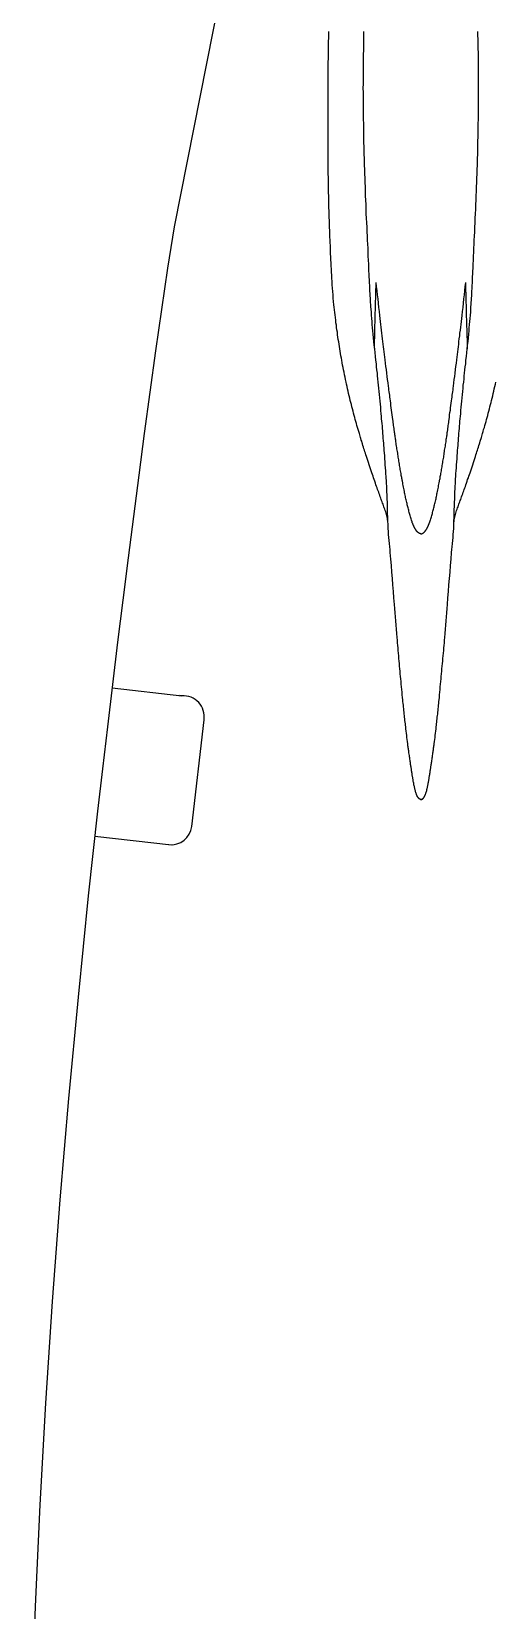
# Model space of a CAD drawing. Extents: x 73554 to 206494, y -55407 to 34157.
# Drawn here: x 171700 to 175028, y -10542 to 786 of the extents above; entities that cross this region are included whole.
import ezdxf

# ---------------------------------------------------------------- set-up
doc = ezdxf.new("R2010")
doc.units = 0
doc.header["$MEASUREMENT"] = 0
doc.linetypes.add('SOLID', pattern=[0])
doc.layers.add('LAYER_0$C$L0', color=7, linetype='SOLID')

msp = doc.modelspace()

# ---------------------------------------------------------------- linework, layer by layer
at = {"layer": 'LAYER_0$C$L0'}
for p, q in [((173401, 2807), (172722, -615)), ((172277, -3922), (172779, -3981)), ((172849, -4917), (172938, -4152)), ((172153, -4986), (172703, -5050))]:
    msp.add_line(p, q, dxfattribs=at)
for points in [[(174259, -2779), (174259, -2770), (174259, -2761), (174258, -2752), (174258, -2744), (174257, -2735), (174256, -2726), (174255, -2717), (174253, -2709), (174251, -2699), (174249, -2689), (174247, -2679), (174244, -2670), (174241, -2660), (174238, -2651), (174235, -2641), (174231, -2632), (174228, -2623), (174225, -2614), (174222, -2605), (174219, -2597), (174215, -2588), (174212, -2579), (174209, -2571), (174206, -2562), (174202, -2552), (174198, -2541), (174194, -2531), (174191, -2520), (174187, -2509), (174183, -2499), (174179, -2488), (174175, -2478), (174171, -2466), (174167, -2454), (174163, -2441), (174159, -2429), (174154, -2417), (174150, -2405), (174146, -2393), (174142, -2381), (174137, -2366), (174132, -2352), (174127, -2337), (174122, -2322), (174117, -2307), (174112, -2292), (174108, -2278), (174103, -2263), (174099, -2251), (174096, -2240), (174092, -2229), (174088, -2218), (174085, -2207), (174081, -2195), (174078, -2184), (174075, -2173), (174072, -2164), (174069, -2154), (174066, -2145), (174063, -2135), (174060, -2126), (174057, -2117), (174055, -2107), (174052, -2098), (174048, -2083), (174044, -2069), (174039, -2055), (174035, -2041), (174031, -2026), (174027, -2012), (174023, -1998), (174019, -1983), (174015, -1968), (174011, -1953), (174007, -1937), (174003, -1922), (173999, -1907), (173995, -1891), (173991, -1876), (173987, -1861), (173983, -1844), (173979, -1828), (173975, -1811), (173972, -1795), (173968, -1778), (173964, -1762), (173960, -1745), (173957, -1729), (173953, -1711), (173949, -1694), (173946, -1677), (173942, -1659), (173939, -1642), (173935, -1625), (173932, -1607), (173929, -1590), (173926, -1573), (173923, -1557), (173920, -1540), (173917, -1524), (173914, -1507), (173911, -1491), (173909, -1474), (173906, -1458), (173904, -1441), (173901, -1423), (173898, -1406), (173896, -1389), (173894, -1372), (173891, -1355), (173889, -1338), (173887, -1321), (173884, -1303), (173882, -1284), (173880, -1266), (173878, -1247), (173875, -1229), (173873, -1211), (173871, -1192), (173870, -1174), (173867, -1150), (173865, -1126), (173863, -1103), (173861, -1079), (173860, -1055), (173858, -1032), (173857, -1008), (173855, -984), (173854, -962), (173853, -940), (173852, -918), (173850, -896), (173849, -874), (173848, -852), (173847, -830), (173846, -808), (173845, -788), (173844, -768), (173844, -749), (173843, -729), (173842, -709), (173841, -689), (173840, -669), (173840, -649), (173838, -613), (173837, -578), (173836, -542), (173835, -507), (173834, -472), (173833, -436), (173832, -401), (173831, -365), (173831, -319), (173830, -272), (173829, -226), (173829, -180), (173828, -133), (173828, -87), (173828, -40), (173827, 6), (173827, 34), (173827, 62), (173827, 90), (173827, 119), (173827, 147), (173827, 175), (173827, 203), (173827, 231), (173827, 266), (173827, 300), (173828, 335), (173828, 369), (173828, 404), (173828, 439), (173828, 473), (173829, 508), (173829, 528), (173829, 548), (173829, 568), (173830, 589), (173830, 609), (173830, 629), (173830, 649), (173831, 669), (173831, 708), (173832, 747), (173833, 786)], [(174497, -4723), (174497, -4723), (174497, -4723), (174497, -4723), (174496, -4723), (174496, -4723), (174496, -4723), (174495, -4723), (174495, -4723), (174495, -4723), (174495, -4723), (174494, -4723), (174494, -4723), (174493, -4723), (174493, -4723), (174493, -4723), (174492, -4723), (174492, -4723), (174492, -4723), (174491, -4723), (174491, -4723), (174491, -4723), (174491, -4723), (174491, -4723), (174490, -4723), (174490, -4723), (174490, -4723), (174490, -4723), (174489, -4723), (174489, -4723), (174489, -4723), (174489, -4723), (174488, -4723), (174488, -4723), (174488, -4722), (174488, -4722), (174487, -4722), (174487, -4722), (174487, -4722), (174487, -4722), (174487, -4722), (174486, -4722), (174486, -4722), (174486, -4722), (174486, -4722), (174486, -4722), (174485, -4722), (174485, -4722), (174485, -4721), (174485, -4721), (174485, -4721), (174484, -4721), (174484, -4721), (174484, -4721), (174484, -4721), (174484, -4721), (174483, -4721), (174483, -4721), (174483, -4720), (174482, -4720), (174482, -4720), (174482, -4720), (174481, -4719), (174481, -4719), (174481, -4719), (174480, -4718), (174480, -4718), (174479, -4718), (174479, -4717), (174479, -4717), (174478, -4716), (174478, -4716), (174478, -4715), (174477, -4715), (174476, -4714), (174476, -4713), (174475, -4713), (174475, -4712), (174474, -4711), (174474, -4711), (174473, -4710), (174473, -4709), (174473, -4709), (174472, -4708), (174472, -4708), (174472, -4707), (174471, -4707), (174471, -4706), (174471, -4705), (174470, -4705), (174470, -4704), (174470, -4704), (174469, -4703), (174469, -4703), (174469, -4702), (174468, -4702), (174468, -4701), (174468, -4700), (174467, -4700), (174467, -4699), (174467, -4698), (174466, -4698), (174466, -4697), (174466, -4696), (174465, -4696), (174464, -4693), (174463, -4690), (174462, -4687), (174461, -4685), (174460, -4682), (174459, -4679), (174458, -4676), (174457, -4673), (174456, -4669), (174455, -4666), (174454, -4662), (174453, -4658), (174452, -4654), (174451, -4650), (174450, -4647), (174449, -4643), (174448, -4637), (174447, -4631), (174445, -4625), (174444, -4619), (174443, -4613), (174442, -4606), (174440, -4600), (174439, -4594), (174439, -4590), (174438, -4585), (174437, -4580), (174436, -4576), (174435, -4571), (174435, -4566), (174434, -4562), (174433, -4557), (174432, -4551), (174431, -4544), (174430, -4538), (174429, -4531), (174428, -4525), (174427, -4518), (174426, -4512), (174425, -4505), (174424, -4499), (174423, -4492), (174422, -4485), (174421, -4479), (174420, -4472), (174419, -4465), (174418, -4459), (174417, -4452), (174416, -4443), (174414, -4434), (174413, -4426), (174412, -4417), (174411, -4408), (174409, -4399), (174408, -4390), (174407, -4382), (174406, -4374), (174405, -4367), (174404, -4360), (174403, -4353), (174402, -4346), (174401, -4339), (174400, -4332), (174399, -4324), (174397, -4309), (174395, -4294), (174393, -4279), (174392, -4264), (174390, -4248), (174388, -4233), (174386, -4218), (174385, -4203), (174383, -4191), (174382, -4180), (174381, -4168), (174379, -4157), (174378, -4145), (174377, -4134), (174375, -4122), (174374, -4111), (174373, -4098), (174371, -4085), (174370, -4073), (174369, -4060), (174368, -4047), (174366, -4035), (174365, -4022), (174364, -4009), (174362, -3991), (174360, -3972), (174358, -3953), (174356, -3934), (174355, -3916), (174353, -3897), (174351, -3878), (174349, -3859), (174348, -3841), (174346, -3823), (174344, -3804), (174343, -3786), (174341, -3767), (174339, -3749), (174338, -3731), (174336, -3712), (174335, -3694), (174333, -3675), (174331, -3656), (174330, -3637), (174328, -3618), (174326, -3600), (174325, -3581), (174323, -3562), (174321, -3532), (174318, -3503), (174316, -3473), (174313, -3443), (174311, -3414), (174308, -3384), (174306, -3354), (174304, -3325), (174300, -3278), (174296, -3232), (174293, -3185), (174289, -3139), (174286, -3093), (174282, -3046), (174278, -3000), (174274, -2953), (174272, -2931), (174270, -2910), (174268, -2888), (174266, -2866), (174264, -2844), (174262, -2822), (174261, -2800), (174259, -2779), (174258, -2752), (174257, -2726), (174256, -2699), (174255, -2673), (174255, -2646), (174254, -2620), (174253, -2593), (174252, -2567), (174252, -2560), (174252, -2553), (174251, -2546), (174251, -2539), (174251, -2532), (174250, -2525), (174250, -2519), (174250, -2512), (174249, -2499), (174248, -2486), (174248, -2473), (174247, -2460), (174246, -2447), (174246, -2434), (174245, -2421), (174244, -2408), (174243, -2386), (174241, -2365), (174240, -2344), (174238, -2322), (174237, -2301), (174235, -2279), (174234, -2258), (174232, -2237), (174231, -2219), (174230, -2202), (174228, -2184), (174227, -2167), (174225, -2150), (174224, -2132), (174223, -2115), (174221, -2098), (174220, -2080), (174218, -2062), (174217, -2045), (174215, -2027), (174214, -2009), (174212, -1992), (174210, -1974), (174209, -1956), (174207, -1933), (174205, -1910), (174203, -1887), (174201, -1865), (174199, -1842), (174196, -1819), (174194, -1796), (174192, -1773), (174190, -1751), (174187, -1729), (174185, -1707), (174183, -1685), (174181, -1664), (174178, -1642), (174176, -1620), (174174, -1598), (174171, -1571), (174168, -1545), (174165, -1518), (174162, -1492), (174159, -1465), (174156, -1438), (174153, -1412), (174151, -1385), (174149, -1362), (174147, -1340), (174145, -1317), (174143, -1295), (174141, -1272), (174139, -1250), (174138, -1227), (174136, -1205), (174135, -1189), (174134, -1173), (174133, -1157), (174132, -1142), (174131, -1126), (174130, -1110), (174129, -1094), (174128, -1078), (174127, -1058), (174126, -1037), (174125, -1016), (174124, -995), (174123, -974), (174122, -953), (174121, -933), (174120, -912), (174119, -883), (174118, -855), (174116, -826), (174115, -797), (174114, -769), (174112, -740), (174111, -712), (174110, -683), (174108, -651), (174107, -618), (174105, -586), (174104, -553), (174102, -521), (174101, -488), (174100, -456), (174098, -423), (174097, -392), (174096, -360), (174095, -329), (174094, -298), (174093, -266), (174092, -235), (174091, -203), (174090, -172), (174088, -130), (174087, -89), (174086, -47), (174085, -6), (174084, 36), (174083, 77), (174083, 119), (174082, 161), (174082, 192), (174081, 223), (174081, 255), (174081, 286), (174081, 317), (174081, 349), (174080, 380), (174081, 411), (174081, 430), (174081, 448), (174081, 467), (174081, 485), (174081, 504), (174081, 522), (174081, 541), (174081, 559), (174082, 571), (174082, 583), (174082, 595), (174082, 607), (174082, 618), (174082, 630), (174083, 642), (174083, 654), (174083, 671), (174083, 687), (174084, 703), (174084, 720), (174084, 736), (174085, 753), (174085, 769), (174085, 786)], [(174491, -4723), (174491, -4723), (174491, -4723), (174491, -4723), (174492, -4723), (174492, -4723), (174492, -4723), (174493, -4723), (174493, -4723), (174493, -4723), (174493, -4723), (174494, -4723), (174494, -4723), (174495, -4723), (174495, -4723), (174496, -4723), (174496, -4723), (174496, -4723), (174496, -4723), (174497, -4723), (174497, -4723), (174497, -4723), (174497, -4723), (174498, -4723), (174498, -4723), (174498, -4723), (174498, -4723), (174499, -4723), (174499, -4723), (174499, -4723), (174499, -4723), (174499, -4723), (174500, -4723), (174500, -4723), (174500, -4722), (174500, -4722), (174501, -4722), (174501, -4722), (174501, -4722), (174501, -4722), (174502, -4722), (174502, -4722), (174502, -4722), (174502, -4722), (174502, -4722), (174503, -4722), (174503, -4722), (174503, -4722), (174503, -4721), (174503, -4721), (174504, -4721), (174504, -4721), (174504, -4721), (174504, -4721), (174504, -4721), (174505, -4721), (174505, -4721), (174505, -4721), (174505, -4720), (174506, -4720), (174506, -4720), (174506, -4720), (174507, -4719), (174507, -4719), (174507, -4719), (174508, -4718), (174508, -4718), (174509, -4718), (174509, -4717), (174509, -4717), (174510, -4716), (174510, -4716), (174511, -4715), (174511, -4715), (174512, -4714), (174512, -4713), (174513, -4713), (174513, -4712), (174514, -4711), (174514, -4711), (174515, -4710), (174515, -4709), (174515, -4709), (174516, -4708), (174516, -4708), (174516, -4707), (174517, -4707), (174517, -4706), (174517, -4705), (174518, -4705), (174518, -4704), (174518, -4704), (174519, -4703), (174519, -4703), (174519, -4702), (174520, -4702), (174520, -4701), (174520, -4700), (174521, -4700), (174521, -4699), (174521, -4698), (174522, -4698), (174522, -4697), (174522, -4696), (174523, -4696), (174524, -4693), (174525, -4690), (174526, -4687), (174527, -4685), (174528, -4682), (174529, -4679), (174530, -4676), (174531, -4673), (174532, -4669), (174534, -4666), (174535, -4662), (174535, -4658), (174536, -4654), (174537, -4650), (174538, -4647), (174539, -4643), (174540, -4637), (174542, -4631), (174543, -4625), (174544, -4619), (174545, -4613), (174546, -4606), (174548, -4600), (174549, -4594), (174550, -4590), (174550, -4585), (174551, -4580), (174552, -4576), (174553, -4571), (174554, -4566), (174554, -4562), (174555, -4557), (174556, -4551), (174557, -4544), (174558, -4538), (174559, -4531), (174560, -4525), (174561, -4518), (174562, -4512), (174563, -4505), (174564, -4499), (174565, -4492), (174566, -4485), (174567, -4479), (174568, -4472), (174569, -4465), (174570, -4459), (174571, -4452), (174572, -4443), (174574, -4434), (174575, -4426), (174576, -4417), (174577, -4408), (174579, -4399), (174580, -4390), (174581, -4382), (174582, -4374), (174583, -4367), (174584, -4360), (174585, -4353), (174586, -4346), (174587, -4339), (174588, -4332), (174589, -4324), (174591, -4309), (174593, -4294), (174595, -4279), (174596, -4264), (174598, -4248), (174600, -4233), (174602, -4218), (174604, -4203), (174605, -4191), (174606, -4180), (174608, -4168), (174609, -4157), (174610, -4145), (174611, -4134), (174613, -4122), (174614, -4111), (174615, -4098), (174617, -4085), (174618, -4073), (174619, -4060), (174621, -4047), (174622, -4035), (174623, -4022), (174624, -4009), (174626, -3991), (174628, -3972), (174630, -3953), (174632, -3934), (174633, -3916), (174635, -3897), (174637, -3878), (174639, -3859), (174640, -3841), (174642, -3823), (174644, -3804), (174645, -3786), (174647, -3767), (174649, -3749), (174650, -3731), (174652, -3712), (174654, -3694), (174655, -3675), (174657, -3656), (174658, -3637), (174660, -3618), (174662, -3600), (174663, -3581), (174665, -3562), (174667, -3532), (174670, -3503), (174672, -3473), (174675, -3443), (174677, -3414), (174680, -3384), (174682, -3354), (174684, -3325), (174688, -3278), (174692, -3232), (174695, -3185), (174699, -3139), (174703, -3093), (174706, -3046), (174710, -3000), (174714, -2953), (174716, -2931), (174718, -2910), (174720, -2888), (174722, -2866), (174724, -2844), (174726, -2822), (174727, -2800), (174729, -2779), (174730, -2752), (174731, -2726), (174732, -2699), (174733, -2673), (174733, -2646), (174734, -2620), (174735, -2593), (174736, -2567), (174736, -2560), (174736, -2553), (174737, -2546), (174737, -2539), (174737, -2532), (174738, -2525), (174738, -2519), (174738, -2512), (174739, -2499), (174740, -2486), (174740, -2473), (174741, -2460), (174742, -2447), (174743, -2434), (174743, -2421), (174744, -2408), (174745, -2386), (174747, -2365), (174748, -2344), (174750, -2322), (174751, -2301), (174753, -2279), (174754, -2258), (174756, -2237), (174757, -2219), (174758, -2202), (174760, -2184), (174761, -2167), (174763, -2150), (174764, -2132), (174765, -2115), (174767, -2098), (174768, -2080), (174770, -2062), (174771, -2045), (174773, -2027), (174774, -2009), (174776, -1992), (174778, -1974), (174779, -1956), (174781, -1933), (174783, -1910), (174785, -1887), (174787, -1865), (174790, -1842), (174792, -1819), (174794, -1796), (174796, -1773), (174798, -1751), (174801, -1729), (174803, -1707), (174805, -1685), (174807, -1664), (174810, -1642), (174812, -1620), (174815, -1598), (174817, -1571), (174820, -1545), (174823, -1518), (174826, -1492), (174829, -1465), (174832, -1438), (174835, -1412), (174837, -1385), (174839, -1362), (174841, -1340), (174843, -1317), (174845, -1295), (174847, -1272), (174849, -1250), (174851, -1227), (174852, -1205), (174853, -1189), (174854, -1173), (174855, -1157), (174856, -1142), (174857, -1126), (174858, -1110), (174859, -1094), (174860, -1078), (174861, -1058), (174862, -1037), (174863, -1016), (174864, -995), (174865, -974), (174866, -953), (174867, -933), (174868, -912), (174869, -883), (174870, -855), (174872, -826), (174873, -797), (174874, -769), (174876, -740), (174877, -712), (174878, -683), (174880, -651), (174881, -618), (174883, -586), (174884, -553), (174886, -521), (174887, -488), (174888, -456), (174890, -423), (174891, -392), (174892, -360), (174893, -329), (174894, -298), (174895, -266), (174897, -235), (174898, -203), (174899, -172), (174900, -130), (174901, -89), (174902, -47), (174903, -6), (174904, 36), (174905, 77), (174905, 119), (174906, 161), (174906, 192), (174907, 223), (174907, 255), (174907, 286), (174907, 317), (174908, 349), (174908, 380), (174908, 411), (174908, 430), (174907, 448), (174907, 467), (174907, 485), (174907, 504), (174907, 522), (174907, 541), (174907, 559), (174906, 571), (174906, 583), (174906, 595), (174906, 607), (174906, 618), (174906, 630), (174906, 642), (174905, 654), (174905, 671), (174905, 687), (174904, 703), (174904, 720), (174904, 736), (174903, 753), (174903, 769), (174903, 786)], [(172722, -615), (172676, -911), (172632, -1208), (172590, -1505), (172548, -1802), (172508, -2099), (172469, -2396), (172430, -2693), (172392, -2991), (172354, -3294), (172317, -3596), (172280, -3899), (172244, -4202), (172208, -4505), (172174, -4808), (172140, -5112), (172107, -5415), (172033, -6142), (171964, -6869), (171902, -7597), (171847, -8326), (171799, -9055), (171758, -9785), (171725, -10515), (171700, -11245)], [(174162, -1491), (174162, -1488), (174161, -1485), (174161, -1482), (174161, -1478), (174161, -1475), (174160, -1472), (174160, -1469), (174160, -1466), (174160, -1464), (174160, -1462), (174160, -1460), (174160, -1458), (174160, -1456), (174160, -1454), (174160, -1452), (174161, -1450), (174161, -1445), (174161, -1441), (174161, -1436), (174161, -1431), (174161, -1427), (174161, -1422), (174162, -1417), (174162, -1412), (174162, -1404), (174162, -1396), (174162, -1388), (174162, -1380), (174163, -1371), (174163, -1363), (174163, -1355), (174163, -1347), (174164, -1333), (174164, -1319), (174165, -1305), (174165, -1291), (174165, -1278), (174166, -1264), (174166, -1250), (174166, -1236), (174167, -1208), (174168, -1181), (174169, -1153), (174170, -1125), (174170, -1097), (174171, -1070), (174172, -1042), (174173, -1014)], [(174494, -2817), (174494, -2817), (174494, -2817), (174494, -2817), (174493, -2817), (174493, -2817), (174493, -2817), (174493, -2817), (174493, -2817), (174492, -2817), (174492, -2817), (174491, -2817), (174491, -2817), (174491, -2817), (174490, -2817), (174490, -2817), (174490, -2817), (174489, -2817), (174489, -2817), (174488, -2816), (174487, -2816), (174487, -2816), (174486, -2816), (174486, -2816), (174485, -2816), (174484, -2815), (174483, -2815), (174482, -2814), (174481, -2814), (174480, -2813), (174480, -2813), (174479, -2812), (174478, -2811), (174477, -2811), (174476, -2810), (174476, -2810), (174475, -2810), (174474, -2809), (174474, -2808), (174473, -2808), (174472, -2807), (174471, -2807), (174470, -2806), (174469, -2805), (174469, -2804), (174468, -2803), (174467, -2802), (174466, -2801), (174465, -2800), (174464, -2799), (174463, -2798), (174463, -2797), (174462, -2796), (174461, -2796), (174461, -2795), (174460, -2794), (174459, -2793), (174458, -2792), (174457, -2790), (174457, -2789), (174456, -2787), (174455, -2786), (174454, -2785), (174453, -2783), (174452, -2782), (174451, -2780), (174451, -2779), (174450, -2777), (174449, -2775), (174448, -2774), (174447, -2772), (174446, -2771), (174445, -2769), (174445, -2768), (174444, -2766), (174443, -2765), (174443, -2763), (174442, -2762), (174442, -2761), (174441, -2759), (174440, -2758), (174440, -2757), (174439, -2755), (174439, -2754), (174438, -2753), (174438, -2752), (174437, -2750), (174437, -2749), (174436, -2748), (174435, -2746), (174435, -2744), (174434, -2742), (174433, -2740), (174432, -2738), (174432, -2736), (174431, -2734), (174430, -2732), (174430, -2730), (174429, -2728), (174429, -2727), (174428, -2725), (174428, -2724), (174427, -2722), (174426, -2720), (174426, -2719), (174423, -2711), (174421, -2703), (174419, -2695), (174416, -2687), (174414, -2679), (174412, -2672), (174410, -2664), (174408, -2656), (174406, -2648), (174404, -2640), (174402, -2632), (174400, -2624), (174398, -2617), (174396, -2609), (174394, -2601), (174392, -2593), (174390, -2584), (174388, -2575), (174386, -2567), (174384, -2558), (174382, -2549), (174381, -2541), (174379, -2532), (174377, -2523), (174375, -2513), (174373, -2503), (174371, -2492), (174369, -2482), (174367, -2472), (174365, -2462), (174363, -2452), (174361, -2441), (174360, -2434), (174358, -2427), (174357, -2420), (174356, -2413), (174355, -2406), (174353, -2399), (174352, -2393), (174351, -2386), (174349, -2376), (174347, -2366), (174346, -2356), (174344, -2346), (174343, -2336), (174341, -2327), (174339, -2317), (174338, -2307), (174336, -2297), (174335, -2287), (174333, -2278), (174331, -2268), (174330, -2258), (174328, -2248), (174327, -2238), (174325, -2228), (174324, -2218), (174322, -2208), (174320, -2198), (174319, -2188), (174317, -2177), (174316, -2167), (174314, -2157), (174313, -2147), (174312, -2139), (174311, -2131), (174309, -2123), (174308, -2115), (174307, -2107), (174306, -2099), (174305, -2091), (174304, -2083), (174302, -2072), (174301, -2062), (174299, -2051), (174298, -2041), (174297, -2030), (174295, -2020), (174294, -2009), (174292, -1998), (174290, -1982), (174288, -1965), (174286, -1948), (174283, -1931), (174281, -1914), (174279, -1897), (174277, -1880), (174275, -1864), (174273, -1850), (174271, -1837), (174270, -1824), (174268, -1811), (174266, -1798), (174264, -1785), (174263, -1772), (174261, -1759), (174258, -1735), (174255, -1711), (174252, -1688), (174249, -1664), (174246, -1640), (174243, -1617), (174240, -1593), (174237, -1569), (174235, -1550), (174232, -1532), (174230, -1513), (174228, -1494), (174225, -1476), (174223, -1457), (174221, -1438), (174219, -1419), (174216, -1398), (174214, -1378), (174211, -1357), (174209, -1336), (174206, -1315), (174204, -1294), (174201, -1273), (174199, -1252), (174196, -1223), (174192, -1193), (174189, -1163), (174186, -1133), (174182, -1104), (174179, -1074), (174176, -1044), (174173, -1014)], [(174494, -2817), (174494, -2817), (174494, -2817), (174495, -2817), (174495, -2817), (174495, -2817), (174495, -2817), (174495, -2817), (174496, -2817), (174496, -2817), (174496, -2817), (174497, -2817), (174497, -2817), (174497, -2817), (174498, -2817), (174498, -2817), (174498, -2817), (174499, -2817), (174500, -2817), (174500, -2816), (174501, -2816), (174501, -2816), (174502, -2816), (174502, -2816), (174503, -2816), (174504, -2815), (174505, -2815), (174506, -2814), (174507, -2814), (174508, -2813), (174509, -2813), (174509, -2812), (174510, -2811), (174511, -2811), (174512, -2810), (174512, -2810), (174513, -2810), (174514, -2809), (174514, -2808), (174515, -2808), (174516, -2807), (174517, -2807), (174518, -2806), (174519, -2805), (174520, -2804), (174520, -2803), (174521, -2802), (174522, -2801), (174523, -2800), (174524, -2799), (174525, -2798), (174525, -2797), (174526, -2796), (174527, -2796), (174527, -2795), (174528, -2794), (174529, -2793), (174530, -2792), (174531, -2790), (174532, -2789), (174532, -2787), (174533, -2786), (174534, -2785), (174535, -2783), (174536, -2782), (174537, -2780), (174538, -2779), (174538, -2777), (174539, -2775), (174540, -2774), (174541, -2772), (174542, -2771), (174543, -2769), (174543, -2768), (174544, -2766), (174545, -2765), (174545, -2763), (174546, -2762), (174546, -2761), (174547, -2759), (174548, -2758), (174548, -2757), (174549, -2755), (174549, -2754), (174550, -2753), (174550, -2752), (174551, -2750), (174551, -2749), (174552, -2748), (174553, -2746), (174553, -2744), (174554, -2742), (174555, -2740), (174556, -2738), (174556, -2736), (174557, -2734), (174558, -2732), (174558, -2730), (174559, -2728), (174559, -2727), (174560, -2725), (174561, -2724), (174561, -2722), (174562, -2720), (174562, -2719), (174565, -2711), (174567, -2703), (174569, -2695), (174572, -2687), (174574, -2679), (174576, -2672), (174578, -2664), (174580, -2656), (174582, -2648), (174584, -2640), (174586, -2632), (174588, -2624), (174590, -2617), (174592, -2609), (174594, -2601), (174596, -2593), (174598, -2584), (174600, -2575), (174602, -2567), (174604, -2558), (174606, -2549), (174607, -2541), (174609, -2532), (174611, -2523), (174613, -2513), (174615, -2503), (174617, -2492), (174619, -2482), (174621, -2472), (174623, -2462), (174625, -2452), (174627, -2441), (174628, -2434), (174630, -2427), (174631, -2420), (174632, -2413), (174633, -2406), (174635, -2399), (174636, -2393), (174637, -2386), (174639, -2376), (174641, -2366), (174642, -2356), (174644, -2346), (174646, -2336), (174647, -2327), (174649, -2317), (174650, -2307), (174652, -2297), (174654, -2287), (174655, -2278), (174657, -2268), (174658, -2258), (174660, -2248), (174661, -2238), (174663, -2228), (174664, -2218), (174666, -2208), (174668, -2198), (174669, -2188), (174671, -2177), (174672, -2167), (174674, -2157), (174675, -2147), (174676, -2139), (174678, -2131), (174679, -2123), (174680, -2115), (174681, -2107), (174682, -2099), (174683, -2091), (174684, -2083), (174686, -2072), (174687, -2062), (174689, -2051), (174690, -2041), (174691, -2030), (174693, -2020), (174694, -2009), (174696, -1998), (174698, -1982), (174700, -1965), (174702, -1948), (174705, -1931), (174707, -1914), (174709, -1897), (174711, -1880), (174713, -1864), (174715, -1850), (174717, -1837), (174719, -1824), (174720, -1811), (174722, -1798), (174724, -1785), (174725, -1772), (174727, -1759), (174730, -1735), (174733, -1711), (174736, -1688), (174739, -1664), (174742, -1640), (174745, -1617), (174748, -1593), (174751, -1569), (174753, -1550), (174756, -1532), (174758, -1513), (174760, -1494), (174763, -1476), (174765, -1457), (174767, -1438), (174769, -1419), (174772, -1398), (174774, -1378), (174777, -1357), (174779, -1336), (174782, -1315), (174784, -1294), (174787, -1273), (174789, -1252), (174792, -1223), (174796, -1193), (174799, -1163), (174802, -1133), (174806, -1104), (174809, -1074), (174812, -1044), (174815, -1014)], [(174826, -1491), (174827, -1488), (174827, -1485), (174827, -1482), (174827, -1478), (174827, -1475), (174828, -1472), (174828, -1469), (174828, -1466), (174828, -1464), (174828, -1462), (174828, -1460), (174828, -1458), (174828, -1456), (174828, -1454), (174828, -1452), (174828, -1450), (174827, -1445), (174827, -1441), (174827, -1436), (174827, -1431), (174827, -1427), (174827, -1422), (174827, -1417), (174826, -1412), (174826, -1404), (174826, -1396), (174826, -1388), (174826, -1380), (174825, -1371), (174825, -1363), (174825, -1355), (174825, -1347), (174824, -1333), (174824, -1319), (174824, -1305), (174823, -1291), (174823, -1278), (174822, -1264), (174822, -1250), (174822, -1236), (174821, -1208), (174820, -1181), (174819, -1153), (174819, -1125), (174818, -1097), (174817, -1070), (174816, -1042), (174815, -1014)], [(174729, -2779), (174729, -2770), (174729, -2761), (174730, -2752), (174730, -2744), (174731, -2735), (174732, -2726), (174733, -2717), (174735, -2709), (174737, -2699), (174739, -2689), (174741, -2679), (174744, -2670), (174747, -2660), (174750, -2651), (174754, -2641), (174757, -2632), (174760, -2623), (174763, -2614), (174766, -2605), (174769, -2597), (174773, -2588), (174776, -2579), (174779, -2571), (174782, -2562), (174786, -2552), (174790, -2541), (174794, -2531), (174798, -2520), (174801, -2509), (174805, -2499), (174809, -2488), (174813, -2478), (174817, -2466), (174821, -2454), (174825, -2441), (174829, -2429), (174834, -2417), (174838, -2405), (174842, -2393), (174846, -2381), (174851, -2366), (174856, -2352), (174861, -2337), (174866, -2322), (174871, -2307), (174876, -2292), (174881, -2278), (174885, -2263), (174889, -2251), (174892, -2240), (174896, -2229), (174900, -2218), (174903, -2207), (174907, -2195), (174910, -2184), (174914, -2173), (174916, -2164), (174919, -2154), (174922, -2145), (174925, -2135), (174928, -2126), (174931, -2117), (174933, -2107), (174936, -2098), (174940, -2083), (174944, -2069), (174949, -2055), (174953, -2041), (174957, -2026), (174961, -2012), (174965, -1998), (174969, -1983), (174973, -1968), (174977, -1953), (174981, -1937), (174985, -1922), (174989, -1907), (174993, -1891), (174997, -1876), (175001, -1861), (175005, -1844), (175009, -1828), (175013, -1811), (175017, -1795), (175020, -1778), (175024, -1762), (175028, -1745), (175032, -1729)]]:
    msp.add_lwpolyline(points, dxfattribs=at)
for centre, start, end in [((172761, -4129), 83.3918, 89.9998), ((172761, -4129), 83.3911, 89.9991), ((172761, -4129), 83.3918, 89.9998), ((172761, -4129), 83.392, 90), ((172789, -4130), 89.9998, 94.088), ((172789, -4130), 89.9991, 94.0873), ((172789, -4130), 89.9998, 94.088), ((172789, -4130), 351.7289, 94.0882), ((172789, -4130), 90, 94.0882), ((172701, -4899), 263.3815, 353.0353)]:
    msp.add_arc(centre, 150, start, end, dxfattribs=at)

doc.saveas('drawing.dxf')
